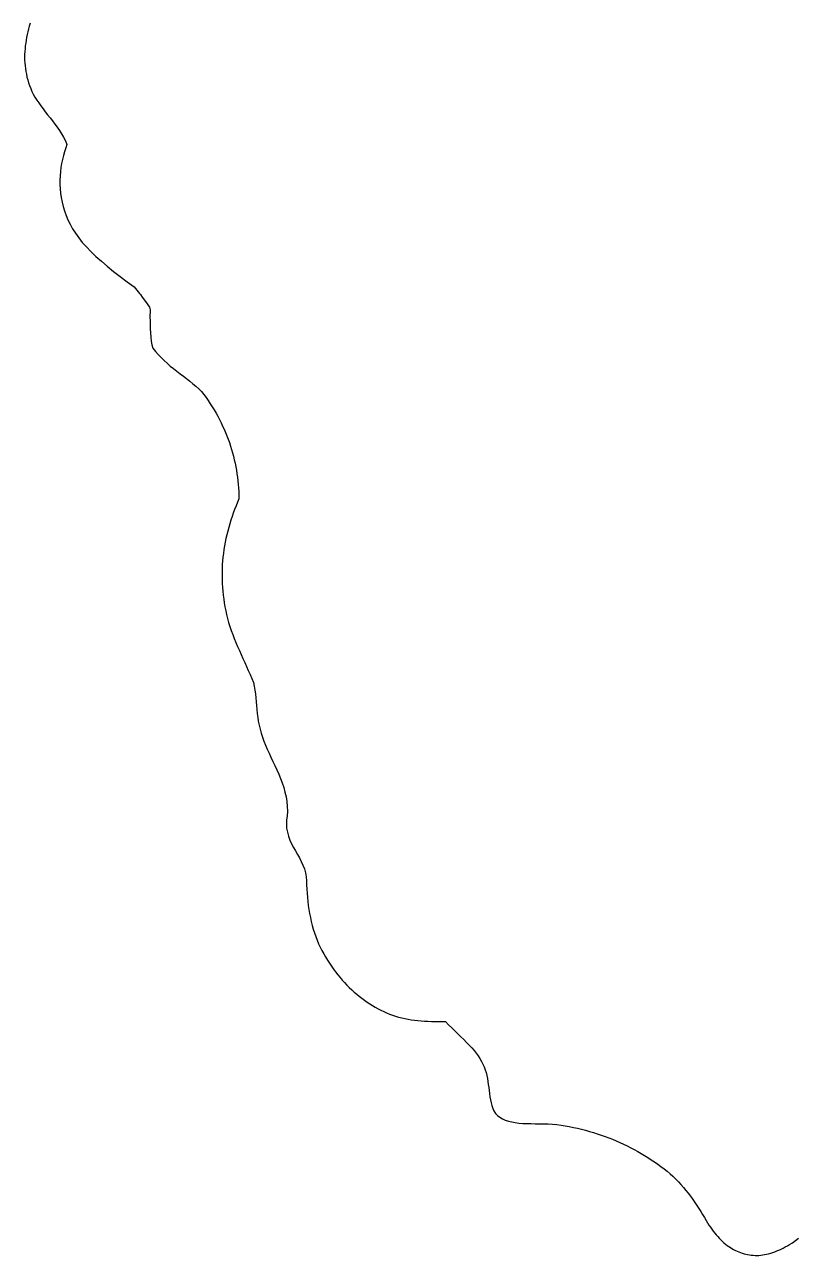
# Model space of a CAD drawing. Extents: x -716807 to -716325, y -984331 to -984126.
# Drawn here: x -716807.2 to -716747.6, y -984323.9 to -984228.6 of the extents above; entities that cross this region are included whole.
import ezdxf

# ---------------------------------------------------------------- set-up
doc = ezdxf.new("R2010")
doc.units = 0
doc.layers.add('contour_lines', color=1, linetype='CONTINUOUS')

msp = doc.modelspace()

# ---------------------------------------------------------------- linework, layer by layer
at = {"layer": 'contour_lines', "color": 1}
for p, q in [((-716806.967, -984229.159, 272), (-716807.017, -984229.38, 272)), ((-716806.914, -984228.938, 272), (-716806.967, -984229.159, 272)), ((-716806.857, -984228.717, 272), (-716806.914, -984228.938, 272)), ((-716806.796, -984228.494, 272), (-716806.857, -984228.717, 272)), ((-716807.137, -984230.038, 272), (-716807.166, -984230.256, 272)), ((-716807.102, -984229.819, 272), (-716807.137, -984230.038, 272)), ((-716807.062, -984229.599, 272), (-716807.102, -984229.819, 272)), ((-716807.017, -984229.38, 272), (-716807.062, -984229.599, 272)), ((-716807.216, -984230.912, 272), (-716807.219, -984231.131, 272)), ((-716807.219, -984231.131, 272), (-716807.216, -984231.35, 272)), ((-716807.206, -984230.693, 272), (-716807.216, -984230.912, 272)), ((-716807.189, -984230.475, 272), (-716807.206, -984230.693, 272)), ((-716807.166, -984230.256, 272), (-716807.189, -984230.475, 272)), ((-716807.216, -984231.35, 272), (-716807.205, -984231.569, 272)), ((-716807.205, -984231.569, 272), (-716807.187, -984231.788, 272)), ((-716807.187, -984231.788, 272), (-716807.161, -984232.007, 272)), ((-716807.161, -984232.007, 272), (-716807.127, -984232.227, 272)), ((-716807.127, -984232.227, 272), (-716807.086, -984232.447, 272)), ((-716807.086, -984232.447, 272), (-716807.036, -984232.667, 272)), ((-716807.036, -984232.667, 272), (-716806.978, -984232.888, 272)), ((-716806.978, -984232.888, 272), (-716806.91, -984233.109, 272)), ((-716806.91, -984233.109, 272), (-716806.834, -984233.331, 272)), ((-716806.834, -984233.331, 272), (-716806.748, -984233.553, 272)), ((-716806.748, -984233.553, 272), (-716806.652, -984233.775, 272)), ((-716806.652, -984233.775, 272), (-716806.546, -984233.998, 272)), ((-716806.546, -984233.998, 272), (-716806.417, -984234.222, 272)), ((-716806.417, -984234.222, 272), (-716806.276, -984234.446, 272)), ((-716806.276, -984234.446, 272), (-716806.125, -984234.672, 272)), ((-716806.125, -984234.672, 272), (-716805.963, -984234.9, 272)), ((-716805.963, -984234.9, 272), (-716805.794, -984235.128, 272)), ((-716805.794, -984235.128, 272), (-716805.617, -984235.359, 272)), ((-716805.617, -984235.359, 272), (-716805.436, -984235.592, 272)), ((-716805.436, -984235.592, 272), (-716805.251, -984235.828, 272)), ((-716805.251, -984235.828, 272), (-716805.065, -984236.066, 272)), ((-716805.065, -984236.066, 272), (-716804.88, -984236.309, 272)), ((-716804.88, -984236.309, 272), (-716804.699, -984236.556, 272)), ((-716804.699, -984236.556, 272), (-716804.524, -984236.807, 272)), ((-716804.524, -984236.807, 272), (-716804.357, -984237.065, 272)), ((-716804.357, -984237.065, 272), (-716804.203, -984237.329, 272)), ((-716804.203, -984237.329, 272), (-716804.063, -984237.6, 272)), ((-716804.063, -984237.6, 272), (-716803.941, -984237.879, 272)), ((-716804.214, -984238.743, 272), (-716804.289, -984239.044, 272)), ((-716804.13, -984238.449, 272), (-716804.214, -984238.743, 272)), ((-716804.038, -984238.161, 272), (-716804.13, -984238.449, 272)), ((-716803.941, -984237.879, 272), (-716804.038, -984238.161, 272)), ((-716804.405, -984239.666, 272), (-716804.445, -984239.987, 272)), ((-716804.353, -984239.352, 272), (-716804.405, -984239.666, 272)), ((-716804.289, -984239.044, 272), (-716804.353, -984239.352, 272)), ((-716804.471, -984240.313, 272), (-716804.483, -984240.644, 272)), ((-716804.483, -984240.644, 272), (-716804.481, -984240.98, 272)), ((-716804.445, -984239.987, 272), (-716804.471, -984240.313, 272)), ((-716804.481, -984240.98, 272), (-716804.463, -984241.318, 272)), ((-716804.463, -984241.318, 272), (-716804.43, -984241.66, 272)), ((-716804.43, -984241.66, 272), (-716804.381, -984242.003, 272)), ((-716804.381, -984242.003, 272), (-716804.314, -984242.347, 272)), ((-716804.314, -984242.347, 272), (-716804.231, -984242.691, 272)), ((-716804.231, -984242.691, 272), (-716804.128, -984243.036, 272)), ((-716804.128, -984243.036, 272), (-716804.006, -984243.382, 272)), ((-716804.006, -984243.382, 272), (-716803.862, -984243.727, 272)), ((-716803.862, -984243.727, 272), (-716803.695, -984244.072, 272)), ((-716803.695, -984244.072, 272), (-716803.503, -984244.419, 272)), ((-716803.503, -984244.419, 272), (-716803.283, -984244.766, 272)), ((-716803.283, -984244.766, 272), (-716803.034, -984245.117, 272)), ((-716803.034, -984245.117, 272), (-716802.753, -984245.47, 272)), ((-716802.753, -984245.47, 272), (-716802.438, -984245.828, 272)), ((-716802.438, -984245.828, 272), (-716802.087, -984246.191, 272)), ((-716802.087, -984246.191, 272), (-716801.701, -984246.561, 272)), ((-716801.701, -984246.561, 272), (-716801.278, -984246.939, 272)), ((-716801.278, -984246.939, 272), (-716800.82, -984247.324, 272)), ((-716800.82, -984247.324, 272), (-716800.33, -984247.716, 272)), ((-716800.33, -984247.716, 272), (-716799.814, -984248.115, 272)), ((-716799.814, -984248.115, 272), (-716799.281, -984248.519, 272)), ((-716799.281, -984248.519, 272), (-716798.744, -984248.924, 272)), ((-716798.744, -984248.924, 272), (-716798.32, -984249.437, 272)), ((-716798.32, -984249.437, 272), (-716798.289, -984249.469, 272)), ((-716798.289, -984249.469, 272), (-716798.259, -984249.5, 272)), ((-716798.259, -984249.5, 272), (-716798.113, -984249.707, 272)), ((-716798.113, -984249.707, 272), (-716797.871, -984250.051, 272)), ((-716797.871, -984250.051, 272), (-716797.547, -984250.5, 272)), ((-716797.547, -984250.5, 272), (-716797.511, -984250.691, 272)), ((-716797.511, -984250.691, 272), (-716797.516, -984251.304, 272)), ((-716797.516, -984251.304, 272), (-716797.499, -984251.522, 272)), ((-716797.499, -984251.522, 272), (-716797.497, -984251.819, 272)), ((-716797.497, -984251.819, 272), (-716797.495, -984252.152, 272)), ((-716797.495, -984252.152, 272), (-716797.483, -984252.489, 272)), ((-716797.483, -984252.489, 272), (-716797.459, -984252.815, 272)), ((-716797.459, -984252.815, 272), (-716797.421, -984253.121, 272)), ((-716797.421, -984253.121, 272), (-716797.364, -984253.404, 272)), ((-716797.364, -984253.404, 272), (-716797.283, -984253.671, 272)), ((-716797.283, -984253.671, 272), (-716797.088, -984253.923, 272)), ((-716797.088, -984253.923, 272), (-716796.878, -984254.166, 272)), ((-716796.878, -984254.166, 272), (-716796.657, -984254.399, 272)), ((-716796.657, -984254.399, 272), (-716796.426, -984254.624, 272)), ((-716796.426, -984254.624, 272), (-716796.187, -984254.84, 272)), ((-716796.187, -984254.84, 272), (-716795.941, -984255.048, 272)), ((-716795.941, -984255.048, 272), (-716795.69, -984255.251, 272)), ((-716795.69, -984255.251, 272), (-716795.436, -984255.448, 272)), ((-716795.436, -984255.448, 272), (-716795.181, -984255.643, 272)), ((-716795.181, -984255.643, 272), (-716794.927, -984255.835, 272)), ((-716794.927, -984255.835, 272), (-716794.675, -984256.027, 272)), ((-716794.675, -984256.027, 272), (-716794.428, -984256.221, 272)), ((-716794.428, -984256.221, 272), (-716794.188, -984256.417, 272)), ((-716794.188, -984256.417, 272), (-716793.956, -984256.618, 272)), ((-716793.956, -984256.618, 272), (-716793.733, -984256.823, 272)), ((-716793.733, -984256.823, 272), (-716793.522, -984257.035, 272)), ((-716793.522, -984257.035, 272), (-716793.343, -984257.264, 272)), ((-716793.343, -984257.264, 272), (-716793.171, -984257.496, 272)), ((-716793.171, -984257.496, 272), (-716793.005, -984257.731, 272)), ((-716793.005, -984257.731, 272), (-716792.846, -984257.969, 272)), ((-716792.846, -984257.969, 272), (-716792.692, -984258.209, 272)), ((-716792.692, -984258.209, 272), (-716792.544, -984258.452, 272)), ((-716792.544, -984258.452, 272), (-716792.402, -984258.697, 272)), ((-716792.402, -984258.697, 272), (-716792.265, -984258.944, 272)), ((-716792.265, -984258.944, 272), (-716792.135, -984259.193, 272)), ((-716792.135, -984259.193, 272), (-716792.009, -984259.444, 272)), ((-716792.009, -984259.444, 272), (-716791.889, -984259.697, 272)), ((-716791.889, -984259.697, 272), (-716791.774, -984259.951, 272)), ((-716791.774, -984259.951, 272), (-716791.665, -984260.208, 272)), ((-716791.665, -984260.208, 272), (-716791.561, -984260.466, 272)), ((-716791.561, -984260.466, 272), (-716791.463, -984260.725, 272)), ((-716791.463, -984260.725, 272), (-716791.37, -984260.986, 272)), ((-716791.37, -984260.986, 272), (-716791.282, -984261.249, 272)), ((-716791.282, -984261.249, 272), (-716791.2, -984261.513, 272)), ((-716791.2, -984261.513, 272), (-716791.123, -984261.778, 272)), ((-716791.123, -984261.778, 272), (-716791.052, -984262.044, 272)), ((-716791.052, -984262.044, 272), (-716790.986, -984262.312, 272)), ((-716790.986, -984262.312, 272), (-716790.926, -984262.581, 272)), ((-716790.926, -984262.581, 272), (-716790.871, -984262.851, 272)), ((-716790.871, -984262.851, 272), (-716790.822, -984263.122, 272)), ((-716790.822, -984263.122, 272), (-716790.778, -984263.394, 272)), ((-716790.778, -984263.394, 272), (-716790.74, -984263.668, 272)), ((-716790.74, -984263.668, 272), (-716790.708, -984263.942, 272)), ((-716790.708, -984263.942, 272), (-716790.681, -984264.217, 272)), ((-716790.681, -984264.217, 272), (-716790.66, -984264.493, 272)), ((-716790.66, -984264.493, 272), (-716790.644, -984264.77, 272)), ((-716790.63, -984265.326, 272), (-716790.745, -984265.602, 272)), ((-716790.644, -984264.77, 272), (-716790.634, -984265.048, 272)), ((-716790.634, -984265.048, 272), (-716790.63, -984265.326, 272)), ((-716791.063, -984266.436, 272), (-716791.16, -984266.716, 272)), ((-716790.961, -984266.157, 272), (-716791.063, -984266.436, 272)), ((-716790.855, -984265.88, 272), (-716790.961, -984266.157, 272)), ((-716790.745, -984265.602, 272), (-716790.855, -984265.88, 272)), ((-716791.339, -984267.277, 272), (-716791.421, -984267.559, 272)), ((-716791.252, -984266.996, 272), (-716791.339, -984267.277, 272)), ((-716791.16, -984266.716, 272), (-716791.252, -984266.996, 272)), ((-716791.569, -984268.126, 272), (-716791.634, -984268.411, 272)), ((-716791.498, -984267.842, 272), (-716791.569, -984268.126, 272)), ((-716791.421, -984267.559, 272), (-716791.498, -984267.842, 272)), ((-716791.794, -984269.271, 272), (-716791.834, -984269.559, 272)), ((-716791.747, -984268.983, 272), (-716791.794, -984269.271, 272)), ((-716791.694, -984268.696, 272), (-716791.747, -984268.983, 272)), ((-716791.634, -984268.411, 272), (-716791.694, -984268.696, 272)), ((-716791.895, -984270.14, 272), (-716791.916, -984270.431, 272)), ((-716791.868, -984269.849, 272), (-716791.895, -984270.14, 272)), ((-716791.834, -984269.559, 272), (-716791.868, -984269.849, 272)), ((-716791.938, -984271.018, 272), (-716791.939, -984271.312, 272)), ((-716791.93, -984270.724, 272), (-716791.938, -984271.018, 272)), ((-716791.916, -984270.431, 272), (-716791.93, -984270.724, 272)), ((-716791.939, -984271.312, 272), (-716791.934, -984271.608, 272)), ((-716791.934, -984271.608, 272), (-716791.922, -984271.904, 272)), ((-716791.922, -984271.904, 272), (-716791.903, -984272.201, 272)), ((-716791.903, -984272.201, 272), (-716791.879, -984272.499, 272)), ((-716791.879, -984272.499, 272), (-716791.847, -984272.798, 272)), ((-716791.847, -984272.798, 272), (-716791.809, -984273.098, 272)), ((-716791.809, -984273.098, 272), (-716791.764, -984273.399, 272)), ((-716791.764, -984273.399, 272), (-716791.712, -984273.7, 272)), ((-716791.712, -984273.7, 272), (-716791.654, -984274.003, 272)), ((-716791.654, -984274.003, 272), (-716791.588, -984274.306, 272)), ((-716791.588, -984274.306, 272), (-716791.514, -984274.61, 272)), ((-716791.514, -984274.61, 272), (-716791.424, -984274.916, 272)), ((-716791.424, -984274.916, 272), (-716791.326, -984275.223, 272)), ((-716791.326, -984275.223, 272), (-716791.22, -984275.531, 272)), ((-716791.22, -984275.531, 272), (-716791.106, -984275.839, 272)), ((-716791.106, -984275.839, 272), (-716790.986, -984276.148, 272)), ((-716790.986, -984276.148, 272), (-716790.861, -984276.458, 272)), ((-716790.861, -984276.458, 272), (-716790.731, -984276.767, 272)), ((-716790.731, -984276.767, 272), (-716790.597, -984277.077, 272)), ((-716790.597, -984277.077, 272), (-716790.46, -984277.387, 272)), ((-716790.46, -984277.387, 272), (-716790.321, -984277.697, 272)), ((-716790.321, -984277.697, 272), (-716790.181, -984278.007, 272)), ((-716790.181, -984278.007, 272), (-716790.041, -984278.316, 272)), ((-716790.041, -984278.316, 272), (-716789.902, -984278.625, 272)), ((-716789.902, -984278.625, 272), (-716789.765, -984278.934, 272)), ((-716789.765, -984278.934, 272), (-716789.63, -984279.242, 272)), ((-716789.63, -984279.242, 272), (-716789.5, -984279.55, 272)), ((-716789.5, -984279.55, 272), (-716789.436, -984279.851, 272)), ((-716789.436, -984279.851, 272), (-716789.388, -984280.152, 272)), ((-716789.388, -984280.152, 272), (-716789.352, -984280.452, 272)), ((-716789.352, -984280.452, 272), (-716789.324, -984280.753, 272)), ((-716789.324, -984280.753, 272), (-716789.3, -984281.053, 272)), ((-716789.3, -984281.053, 272), (-716789.276, -984281.355, 272)), ((-716789.276, -984281.355, 272), (-716789.249, -984281.656, 272)), ((-716789.249, -984281.656, 272), (-716789.217, -984281.959, 272)), ((-716789.217, -984281.959, 272), (-716789.177, -984282.262, 272)), ((-716789.177, -984282.262, 272), (-716789.128, -984282.566, 272)), ((-716789.128, -984282.566, 272), (-716789.067, -984282.871, 272)), ((-716789.067, -984282.871, 272), (-716788.994, -984283.177, 272)), ((-716788.994, -984283.177, 272), (-716788.909, -984283.483, 272)), ((-716788.909, -984283.483, 272), (-716788.81, -984283.791, 272)), ((-716788.81, -984283.791, 272), (-716788.698, -984284.099, 272)), ((-716788.698, -984284.099, 272), (-716788.574, -984284.409, 272)), ((-716788.574, -984284.409, 272), (-716788.44, -984284.721, 272)), ((-716788.44, -984284.721, 272), (-716788.297, -984285.035, 272)), ((-716788.297, -984285.035, 272), (-716788.147, -984285.352, 272)), ((-716788.147, -984285.352, 272), (-716787.993, -984285.671, 272)), ((-716787.993, -984285.671, 272), (-716787.839, -984285.995, 272)), ((-716787.839, -984285.995, 272), (-716787.687, -984286.323, 272)), ((-716787.687, -984286.323, 272), (-716787.54, -984286.655, 272)), ((-716787.54, -984286.655, 272), (-716787.401, -984286.993, 272)), ((-716787.401, -984286.993, 272), (-716787.274, -984287.337, 272)), ((-716787.274, -984287.337, 272), (-716787.16, -984287.688, 272)), ((-716787.16, -984287.688, 272), (-716787.063, -984288.045, 272)), ((-716787.063, -984288.045, 272), (-716786.984, -984288.408, 272)), ((-716786.984, -984288.408, 272), (-716786.926, -984288.779, 272)), ((-716786.926, -984288.779, 272), (-716786.891, -984289.156, 272)), ((-716786.891, -984289.156, 272), (-716786.879, -984289.539, 272)), ((-716786.939, -984290.204, 272), (-716786.955, -984290.512, 272)), ((-716786.892, -984289.928, 272), (-716786.939, -984290.204, 272)), ((-716786.879, -984289.539, 272), (-716786.892, -984289.928, 272)), ((-716786.955, -984290.512, 272), (-716786.936, -984290.834, 272)), ((-716786.936, -984290.834, 272), (-716786.881, -984291.156, 272)), ((-716786.881, -984291.156, 272), (-716786.795, -984291.469, 272)), ((-716786.795, -984291.469, 272), (-716786.683, -984291.769, 272)), ((-716786.683, -984291.769, 272), (-716786.551, -984292.057, 272)), ((-716786.551, -984292.057, 272), (-716786.405, -984292.336, 272)), ((-716786.405, -984292.336, 272), (-716786.25, -984292.608, 272)), ((-716786.25, -984292.608, 272), (-716786.093, -984292.88, 272)), ((-716786.093, -984292.88, 272), (-716785.941, -984293.153, 272)), ((-716785.941, -984293.153, 272), (-716785.798, -984293.431, 272)), ((-716785.798, -984293.431, 272), (-716785.671, -984293.715, 272)), ((-716785.671, -984293.715, 272), (-716785.563, -984294.005, 272)), ((-716785.563, -984294.005, 272), (-716785.478, -984294.301, 272)), ((-716785.478, -984294.301, 272), (-716785.417, -984294.603, 272)), ((-716785.417, -984294.603, 272), (-716785.407, -984294.924, 272)), ((-716785.407, -984294.924, 272), (-716785.394, -984295.245, 272)), ((-716785.394, -984295.245, 272), (-716785.376, -984295.566, 272)), ((-716785.376, -984295.566, 272), (-716785.354, -984295.885, 272)), ((-716785.354, -984295.885, 272), (-716785.327, -984296.204, 272)), ((-716785.327, -984296.204, 272), (-716785.295, -984296.522, 272)), ((-716785.295, -984296.522, 272), (-716785.256, -984296.837, 272)), ((-716785.256, -984296.837, 272), (-716785.211, -984297.151, 272)), ((-716785.211, -984297.151, 272), (-716785.159, -984297.462, 272)), ((-716785.159, -984297.462, 272), (-716785.1, -984297.77, 272)), ((-716785.1, -984297.77, 272), (-716785.033, -984298.074, 272)), ((-716785.033, -984298.074, 272), (-716784.958, -984298.373, 272)), ((-716784.958, -984298.373, 272), (-716784.875, -984298.668, 272)), ((-716784.875, -984298.668, 272), (-716784.783, -984298.958, 272)), ((-716784.783, -984298.958, 272), (-716784.683, -984299.242, 272)), ((-716784.683, -984299.242, 272), (-716784.574, -984299.52, 272)), ((-716784.574, -984299.52, 272), (-716784.458, -984299.792, 272)), ((-716784.458, -984299.792, 272), (-716784.334, -984300.058, 272)), ((-716784.334, -984300.058, 272), (-716784.203, -984300.318, 272)), ((-716784.203, -984300.318, 272), (-716784.066, -984300.572, 272)), ((-716784.066, -984300.572, 272), (-716783.923, -984300.82, 272)), ((-716783.923, -984300.82, 272), (-716783.775, -984301.062, 272)), ((-716783.775, -984301.062, 272), (-716783.623, -984301.299, 272)), ((-716783.623, -984301.299, 272), (-716783.466, -984301.53, 272)), ((-716783.466, -984301.53, 272), (-716783.305, -984301.757, 272)), ((-716783.305, -984301.757, 272), (-716783.141, -984301.978, 272)), ((-716783.141, -984301.978, 272), (-716782.973, -984302.194, 272)), ((-716782.973, -984302.194, 272), (-716782.802, -984302.405, 272)), ((-716782.802, -984302.405, 272), (-716782.628, -984302.61, 272)), ((-716782.628, -984302.61, 272), (-716782.45, -984302.81, 272)), ((-716782.45, -984302.81, 272), (-716782.27, -984303.005, 272)), ((-716782.27, -984303.005, 272), (-716782.087, -984303.194, 272)), ((-716782.087, -984303.194, 272), (-716781.897, -984303.372, 272)), ((-716781.897, -984303.372, 272), (-716781.705, -984303.544, 272)), ((-716781.705, -984303.544, 272), (-716781.51, -984303.709, 272)), ((-716781.51, -984303.709, 272), (-716781.312, -984303.869, 272)), ((-716781.312, -984303.869, 272), (-716781.111, -984304.023, 272)), ((-716781.111, -984304.023, 272), (-716780.908, -984304.171, 272)), ((-716780.908, -984304.171, 272), (-716780.702, -984304.314, 272)), ((-716780.702, -984304.314, 272), (-716780.493, -984304.451, 272)), ((-716780.493, -984304.451, 272), (-716780.283, -984304.582, 272)), ((-716780.283, -984304.582, 272), (-716780.069, -984304.708, 272)), ((-716780.069, -984304.708, 272), (-716779.854, -984304.828, 272)), ((-716779.854, -984304.828, 272), (-716779.635, -984304.942, 272)), ((-716779.635, -984304.942, 272), (-716779.415, -984305.05, 272)), ((-716779.415, -984305.05, 272), (-716779.192, -984305.153, 272)), ((-716779.192, -984305.153, 272), (-716778.966, -984305.249, 272)), ((-716778.966, -984305.249, 272), (-716778.737, -984305.339, 272)), ((-716778.737, -984305.339, 272), (-716778.503, -984305.414, 272)), ((-716778.503, -984305.414, 272), (-716778.265, -984305.482, 272)), ((-716778.265, -984305.482, 272), (-716778.024, -984305.542, 272)), ((-716778.024, -984305.542, 272), (-716777.78, -984305.596, 272)), ((-716777.78, -984305.596, 272), (-716777.534, -984305.643, 272)), ((-716777.534, -984305.643, 272), (-716777.284, -984305.683, 272)), ((-716777.284, -984305.683, 272), (-716777.031, -984305.718, 272)), ((-716777.031, -984305.718, 272), (-716776.776, -984305.747, 272)), ((-716776.776, -984305.747, 272), (-716776.518, -984305.771, 272)), ((-716776.518, -984305.771, 272), (-716776.257, -984305.791, 272)), ((-716776.257, -984305.791, 272), (-716775.995, -984305.806, 272)), ((-716775.995, -984305.806, 272), (-716775.729, -984305.817, 272)), ((-716775.729, -984305.817, 272), (-716775.462, -984305.824, 272)), ((-716775.462, -984305.824, 272), (-716775.192, -984305.828, 272)), ((-716775.192, -984305.828, 272), (-716774.92, -984305.828, 272)), ((-716774.92, -984305.828, 272), (-716774.646, -984305.826, 272)), ((-716774.646, -984305.826, 272), (-716774.395, -984306.068, 272)), ((-716774.395, -984306.068, 272), (-716774.148, -984306.306, 272)), ((-716774.148, -984306.306, 272), (-716773.906, -984306.54, 272)), ((-716773.906, -984306.54, 272), (-716773.669, -984306.77, 272)), ((-716773.669, -984306.77, 272), (-716773.439, -984306.996, 272)), ((-716773.439, -984306.996, 272), (-716773.216, -984307.217, 272)), ((-716773.216, -984307.217, 272), (-716773.002, -984307.434, 272)), ((-716773.002, -984307.434, 272), (-716772.799, -984307.649, 272)), ((-716772.799, -984307.649, 272), (-716772.606, -984307.86, 272)), ((-716772.606, -984307.86, 272), (-716772.427, -984308.071, 272)), ((-716772.427, -984308.071, 272), (-716772.26, -984308.28, 272)), ((-716772.26, -984308.28, 272), (-716772.107, -984308.489, 272)), ((-716772.107, -984308.489, 272), (-716771.968, -984308.699, 272)), ((-716771.968, -984308.699, 272), (-716771.844, -984308.91, 272)), ((-716771.844, -984308.91, 272), (-716771.735, -984309.123, 272)), ((-716771.735, -984309.123, 272), (-716771.639, -984309.339, 272)), ((-716771.639, -984309.339, 272), (-716771.563, -984309.558, 272)), ((-716771.563, -984309.558, 272), (-716771.498, -984309.781, 272)), ((-716771.498, -984309.781, 272), (-716771.443, -984310.007, 272)), ((-716771.443, -984310.007, 272), (-716771.396, -984310.236, 272)), ((-716771.396, -984310.236, 272), (-716771.356, -984310.467, 272)), ((-716771.356, -984310.467, 272), (-716771.321, -984310.701, 272)), ((-716771.321, -984310.701, 272), (-716771.29, -984310.936, 272)), ((-716771.29, -984310.936, 272), (-716771.26, -984311.173, 272)), ((-716771.26, -984311.173, 272), (-716771.23, -984311.409, 272)), ((-716771.23, -984311.409, 272), (-716771.197, -984311.646, 272)), ((-716771.197, -984311.646, 272), (-716771.159, -984311.88, 272)), ((-716771.159, -984311.88, 272), (-716771.112, -984312.11, 272)), ((-716771.112, -984312.11, 272), (-716771.053, -984312.334, 272)), ((-716771.053, -984312.334, 272), (-716770.977, -984312.548, 272)), ((-716770.977, -984312.548, 272), (-716770.883, -984312.749, 272)), ((-716770.883, -984312.749, 272), (-716770.765, -984312.935, 272)), ((-716770.765, -984312.935, 272), (-716770.61, -984313.092, 272)), ((-716770.61, -984313.092, 272), (-716770.431, -984313.231, 272)), ((-716770.431, -984313.231, 272), (-716770.23, -984313.35, 272)), ((-716770.23, -984313.35, 272), (-716770.009, -984313.45, 272)), ((-716770.009, -984313.45, 272), (-716769.768, -984313.533, 272)), ((-716769.768, -984313.533, 272), (-716769.51, -984313.599, 272)), ((-716769.51, -984313.599, 272), (-716769.236, -984313.649, 272)), ((-716769.236, -984313.649, 272), (-716768.948, -984313.686, 272)), ((-716768.948, -984313.686, 272), (-716768.648, -984313.711, 272)), ((-716768.648, -984313.711, 272), (-716768.336, -984313.725, 272)), ((-716768.336, -984313.725, 272), (-716768.015, -984313.732, 272)), ((-716768.015, -984313.732, 272), (-716767.687, -984313.735, 272)), ((-716767.687, -984313.735, 272), (-716767.354, -984313.735, 272)), ((-716767.354, -984313.735, 272), (-716767.018, -984313.738, 272)), ((-716767.018, -984313.738, 272), (-716766.682, -984313.745, 272)), ((-716766.682, -984313.745, 272), (-716766.346, -984313.761, 272)), ((-716766.346, -984313.761, 272), (-716766.018, -984313.799, 272)), ((-716766.018, -984313.799, 272), (-716765.692, -984313.844, 272)), ((-716765.692, -984313.844, 272), (-716765.37, -984313.896, 272)), ((-716765.37, -984313.896, 272), (-716765.05, -984313.954, 272)), ((-716765.05, -984313.954, 272), (-716764.733, -984314.018, 272)), ((-716764.733, -984314.018, 272), (-716764.418, -984314.088, 272)), ((-716764.418, -984314.088, 272), (-716764.106, -984314.163, 272)), ((-716764.106, -984314.163, 272), (-716763.796, -984314.244, 272)), ((-716763.796, -984314.244, 272), (-716763.489, -984314.329, 272)), ((-716763.489, -984314.329, 272), (-716763.185, -984314.42, 272)), ((-716763.185, -984314.42, 272), (-716762.883, -984314.515, 272)), ((-716762.883, -984314.515, 272), (-716762.583, -984314.615, 272)), ((-716762.583, -984314.615, 272), (-716762.287, -984314.721, 272)), ((-716762.287, -984314.721, 272), (-716761.993, -984314.831, 272)), ((-716761.993, -984314.831, 272), (-716761.703, -984314.946, 272)), ((-716761.703, -984314.946, 272), (-716761.415, -984315.066, 272)), ((-716761.415, -984315.066, 272), (-716761.13, -984315.191, 272)), ((-716761.13, -984315.191, 272), (-716760.849, -984315.321, 272)), ((-716760.849, -984315.321, 272), (-716760.57, -984315.456, 272)), ((-716760.57, -984315.456, 272), (-716760.295, -984315.596, 272)), ((-716760.295, -984315.596, 272), (-716760.022, -984315.74, 272)), ((-716760.022, -984315.74, 272), (-716759.753, -984315.888, 272)), ((-716759.753, -984315.888, 272), (-716759.487, -984316.041, 272)), ((-716759.487, -984316.041, 272), (-716759.223, -984316.198, 272)), ((-716759.223, -984316.198, 272), (-716758.964, -984316.359, 272)), ((-716758.964, -984316.359, 272), (-716758.707, -984316.524, 272)), ((-716758.707, -984316.524, 272), (-716758.454, -984316.694, 272)), ((-716758.454, -984316.694, 272), (-716758.205, -984316.868, 272)), ((-716758.205, -984316.868, 272), (-716757.96, -984317.047, 272)), ((-716757.96, -984317.047, 272), (-716757.72, -984317.23, 272)), ((-716757.72, -984317.23, 272), (-716757.484, -984317.418, 272)), ((-716757.484, -984317.418, 272), (-716757.253, -984317.612, 272)), ((-716757.253, -984317.612, 272), (-716757.032, -984317.813, 272)), ((-716757.032, -984317.813, 272), (-716756.817, -984318.021, 272)), ((-716756.817, -984318.021, 272), (-716756.609, -984318.233, 272)), ((-716756.609, -984318.233, 272), (-716756.408, -984318.451, 272)), ((-716756.408, -984318.451, 272), (-716756.213, -984318.673, 272)), ((-716756.213, -984318.673, 272), (-716756.024, -984318.899, 272)), ((-716756.024, -984318.899, 272), (-716755.842, -984319.128, 272)), ((-716755.842, -984319.128, 272), (-716755.665, -984319.36, 272)), ((-716755.665, -984319.36, 272), (-716755.495, -984319.595, 272)), ((-716755.495, -984319.595, 272), (-716755.331, -984319.831, 272)), ((-716755.331, -984319.831, 272), (-716755.172, -984320.068, 272)), ((-716755.172, -984320.068, 272), (-716755.02, -984320.306, 272)), ((-716755.02, -984320.306, 272), (-716754.873, -984320.543, 272)), ((-716754.873, -984320.543, 272), (-716754.732, -984320.778, 272)), ((-716754.732, -984320.778, 272), (-716754.596, -984321.01, 272)), ((-716754.596, -984321.01, 272), (-716754.467, -984321.238, 272)), ((-716754.467, -984321.238, 272), (-716754.354, -984321.417, 272)), ((-716754.354, -984321.417, 272), (-716754.242, -984321.589, 272)), ((-716754.242, -984321.589, 272), (-716754.129, -984321.754, 272)), ((-716754.129, -984321.754, 272), (-716754.016, -984321.912, 272)), ((-716754.016, -984321.912, 272), (-716753.902, -984322.065, 272)), ((-716753.902, -984322.065, 272), (-716753.788, -984322.211, 272)), ((-716753.788, -984322.211, 272), (-716753.673, -984322.351, 272)), ((-716753.673, -984322.351, 272), (-716753.557, -984322.485, 272)), ((-716753.557, -984322.485, 272), (-716753.439, -984322.613, 272)), ((-716753.439, -984322.613, 272), (-716753.321, -984322.734, 272)), ((-716747.781, -984322.961, 272), (-716747.32, -984322.613, 272)), ((-716753.321, -984322.734, 272), (-716753.202, -984322.85, 272)), ((-716753.202, -984322.85, 272), (-716753.081, -984322.96, 272)), ((-716753.081, -984322.96, 272), (-716752.959, -984323.063, 272)), ((-716752.959, -984323.063, 272), (-716752.836, -984323.161, 272)), ((-716752.836, -984323.161, 272), (-716752.711, -984323.251, 272)), ((-716752.711, -984323.251, 272), (-716752.585, -984323.336, 272)), ((-716752.585, -984323.336, 272), (-716752.457, -984323.414, 272)), ((-716752.457, -984323.414, 272), (-716752.328, -984323.487, 272)), ((-716752.328, -984323.487, 272), (-716752.197, -984323.553, 272)), ((-716752.197, -984323.553, 272), (-716752.065, -984323.614, 272)), ((-716752.065, -984323.614, 272), (-716751.932, -984323.669, 272)), ((-716749.144, -984323.65, 272), (-716748.983, -984323.588, 272)), ((-716748.983, -984323.588, 272), (-716748.821, -984323.519, 272)), ((-716748.821, -984323.519, 272), (-716748.658, -984323.445, 272)), ((-716748.658, -984323.445, 272), (-716748.494, -984323.365, 272)), ((-716748.494, -984323.365, 272), (-716748.329, -984323.28, 272)), ((-716748.329, -984323.28, 272), (-716748.163, -984323.19, 272)), ((-716748.163, -984323.19, 272), (-716747.995, -984323.094, 272)), ((-716747.995, -984323.094, 272), (-716747.827, -984322.993, 272)), ((-716747.827, -984322.993, 272), (-716747.781, -984322.961, 272)), ((-716751.932, -984323.669, 272), (-716751.797, -984323.719, 272)), ((-716751.797, -984323.719, 272), (-716751.661, -984323.764, 272)), ((-716751.661, -984323.764, 272), (-716751.524, -984323.804, 272)), ((-716751.524, -984323.804, 272), (-716751.386, -984323.838, 272)), ((-716751.386, -984323.838, 272), (-716751.246, -984323.868, 272)), ((-716751.246, -984323.868, 272), (-716751.105, -984323.892, 272)), ((-716751.105, -984323.892, 272), (-716750.963, -984323.911, 272)), ((-716750.963, -984323.911, 272), (-716750.819, -984323.925, 272)), ((-716750.819, -984323.925, 272), (-716750.675, -984323.933, 272)), ((-716750.675, -984323.933, 272), (-716750.529, -984323.936, 272)), ((-716750.529, -984323.936, 272), (-716750.381, -984323.933, 272)), ((-716750.381, -984323.933, 272), (-716750.232, -984323.92, 272)), ((-716750.232, -984323.92, 272), (-716750.08, -984323.9, 272)), ((-716750.08, -984323.9, 272), (-716749.928, -984323.874, 272)), ((-716749.928, -984323.874, 272), (-716749.774, -984323.842, 272)), ((-716749.774, -984323.842, 272), (-716749.618, -984323.803, 272)), ((-716749.618, -984323.803, 272), (-716749.462, -984323.758, 272)), ((-716749.462, -984323.758, 272), (-716749.303, -984323.707, 272)), ((-716749.303, -984323.707, 272), (-716749.144, -984323.65, 272))]:
    msp.add_line(p, q, dxfattribs=at)

doc.saveas('drawing.dxf')
